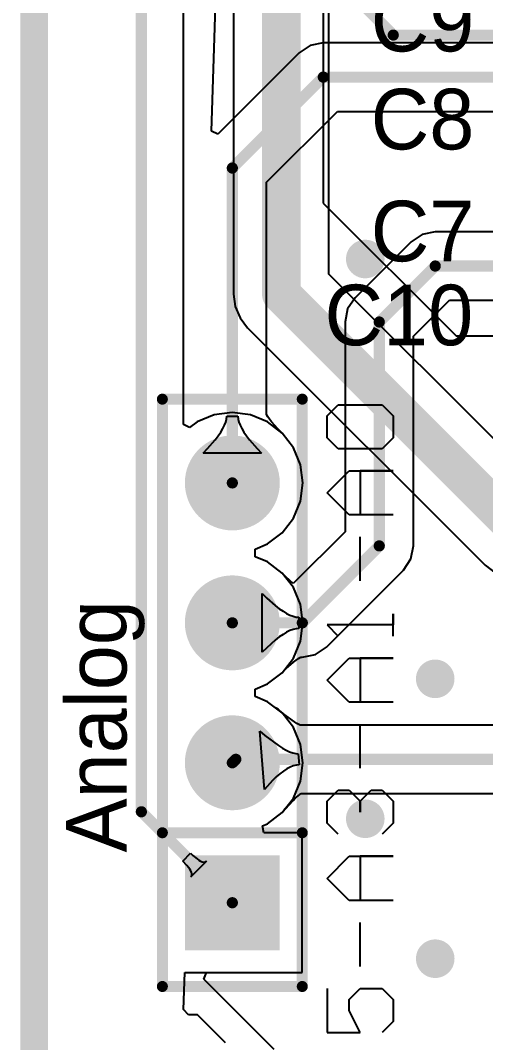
# Model space of a CAD drawing. Header units: millimetres. Extents: x -0.28 to 4.38, y -0.01 to 4.88.
# Drawn here: x -0.006 to 0.326, y 2.035 to 2.765 of the extents above; entities that cross this region are included whole.
import ezdxf

# ---------------------------------------------------------------- set-up
doc = ezdxf.new("R2010")
doc.units = ezdxf.units.MM
doc.header["$MEASUREMENT"] = 0
for name, color, linetype in [('BottomLayer', 5, 'Continuous'), ('BottomSolder', 6, 'Continuous'), ('Mechanical1', 6, 'Continuous'), ('MultiLayer', 9, 'Continuous'), ('PadHoleLayer', 156, 'Continuous'), ('TopLayer', 1, 'Continuous'), ('TopOverlay', 2, 'Continuous'), ('TopSolder', 216, 'Continuous'), ('ViaHoleLayer', 16, 'Continuous')]:
    doc.layers.add(name, color=color, linetype=linetype)

# ---------------------------------------------------------------- blocks, each defined once
blk = doc.blocks.new('JP4_C1T_87')
at = {"layer": 'BottomLayer', "const_width": 0.02992}
for points in [[(0.08504, 0, 1), (0.11496, 0, 1)], [(0.18504, 0, 1), (0.21496, 0, 1)], [(0.28504, 0, 1), (0.31496, 0, 1)]]:
    blk.add_lwpolyline(points, format="xyb", close=True, dxfattribs=at)
at = {"layer": 'BottomLayer'}
blk.add_solid([(-0.02992, -0.02992), (0.02992, -0.02992), (-0.02992, 0.02992), (0.02992, 0.02992)], dxfattribs=at)
at = {"layer": 'BottomSolder', "const_width": 0.03392}
for points in [[(0.08304, 0, 1), (0.11696, 0, 1)], [(0.18304, 0, 1), (0.21696, 0, 1)], [(0.28304, 0, 1), (0.31696, 0, 1)]]:
    blk.add_lwpolyline(points, format="xyb", close=True, dxfattribs=at)
at = {"layer": 'BottomSolder'}
blk.add_solid([(-0.03392, -0.03392), (0.03392, -0.03392), (-0.03392, 0.03392), (0.03392, 0.03392)], dxfattribs=at)
at = {"layer": 'MultiLayer', "const_width": 0.02992}
for points in [[(0.08504, 0, 1), (0.11496, 0, 1)], [(0.18504, 0, 1), (0.21496, 0, 1)], [(0.28504, 0, 1), (0.31496, 0, 1)]]:
    blk.add_lwpolyline(points, format="xyb", close=True, dxfattribs=at)
at = {"layer": 'MultiLayer'}
blk.add_solid([(-0.02992, -0.02992), (0.02992, -0.02992), (-0.02992, 0.02992), (0.02992, 0.02992)], dxfattribs=at)
at = {"layer": 'PadHoleLayer', "const_width": 0.02008}
for points in [[(-0.01004, 0, 1), (0.01004, 0, 1)], [(0.08996, 0, 1), (0.11004, 0, 1)], [(0.18996, 0, 1), (0.21004, 0, 1)], [(0.28996, 0, 1), (0.31004, 0, 1)]]:
    blk.add_lwpolyline(points, format="xyb", close=True, dxfattribs=at)
at = {"layer": 'TopLayer', "const_width": 0.02992}
for points in [[(0.08504, 0, 1), (0.11496, 0, 1)], [(0.18504, 0, 1), (0.21496, 0, 1)], [(0.28504, 0, 1), (0.31496, 0, 1)]]:
    blk.add_lwpolyline(points, format="xyb", close=True, dxfattribs=at)
at = {"layer": 'TopLayer'}
blk.add_solid([(-0.02992, -0.02992), (0.02992, -0.02992), (-0.02992, 0.02992), (0.02992, 0.02992)], dxfattribs=at)
at = {"layer": 'TopOverlay', "const_width": 0.00787}
for points in [[(-0.05984, 0.05), (0.35985, 0.05)], [(-0.05984, 0.05), (-0.05984, -0.05)], [(0.05, 0.05), (0.05, -0.05)], [(0.35985, 0.05), (0.35985, -0.05)], [(-0.05984, -0.05), (0.35985, -0.05)]]:
    blk.add_lwpolyline(points, dxfattribs=at)
at = {"layer": 'TopOverlay', "const_width": 0.00394}
for points in [[(-0.06181, 0.05, 1), (-0.05787, 0.05, 1)], [(-0.06181, 0.05, 1), (-0.05787, 0.05, 1)], [(0.04803, 0.05, 1), (0.05197, 0.05, 1)], [(0.35788, 0.05, 1), (0.36182, 0.05, 1)], [(0.35788, 0.05, 1), (0.36182, 0.05, 1)], [(-0.06181, -0.05, 1), (-0.05787, -0.05, 1)], [(-0.06181, -0.05, 1), (-0.05787, -0.05, 1)], [(0.04803, -0.05, 1), (0.05197, -0.05, 1)], [(0.35788, -0.05, 1), (0.36182, -0.05, 1)], [(0.35788, -0.05, 1), (0.36182, -0.05, 1)]]:
    blk.add_lwpolyline(points, format="xyb", close=True, dxfattribs=at)
at = {"layer": 'TopSolder', "const_width": 0.03392}
for points in [[(0.08304, 0, 1), (0.11696, 0, 1)], [(0.18304, 0, 1), (0.21696, 0, 1)], [(0.28304, 0, 1), (0.31696, 0, 1)]]:
    blk.add_lwpolyline(points, format="xyb", close=True, dxfattribs=at)
at = {"layer": 'TopSolder'}
blk.add_solid([(-0.03392, -0.03392), (0.03392, -0.03392), (-0.03392, 0.03392), (0.03392, 0.03392)], dxfattribs=at)

msp = doc.modelspace()

# ---------------------------------------------------------------- linework, layer by layer
at = {"layer": 'BottomLayer'}
for p, q in [((0.13015, 2.68633), (0.1365, 2.88526)), ((0.20064, 2.74761), (0.1927, 2.7423)), ((0.21, 2.74947), (0.20064, 2.74761)), ((0.4783, 2.74947), (0.21, 2.74947)), ((0.1927, 2.7423), (0.13474, 2.68434)), ((0.16947, 2.64986), (0.22014, 2.70053)), ((0.22014, 2.70053), (0.4783, 2.70053)), ((0.13474, 2.68434), (0.13015, 2.68633)), ((0.16947, 2.48388), (0.16947, 2.64986)), ((0.28064, 2.61261), (0.2727, 2.6073)), ((0.29, 2.61447), (0.28064, 2.61261)), ((0.4783, 2.61447), (0.29, 2.61447)), ((0.2727, 2.6073), (0.2327, 2.5673)), ((0.2327, 2.5673), (0.22739, 2.55936)), ((0.27447, 2.53986), (0.30014, 2.56553)), ((0.30014, 2.56553), (0.46943, 2.56553)), ((0.22739, 2.55936), (0.22553, 2.55)), ((0.22553, 2.55), (0.22553, 2.40014)), ((0.27447, 2.39), (0.27447, 2.53986)), ((0.16965, 2.48353), (0.16947, 2.48388)), ((0.17039, 2.48227), (0.16965, 2.48353)), ((0.13829, 2.47379), (0.13947, 2.4762)), ((0.13947, 2.4762), (0.14032, 2.47847)), ((0.14032, 2.47847), (0.14083, 2.48061)), ((0.14083, 2.48061), (0.141, 2.48261)), ((0.141, 2.48261), (0.149, 2.48261)), ((0.149, 2.48261), (0.14917, 2.48061)), ((0.14917, 2.48061), (0.14968, 2.47847)), ((0.14968, 2.47847), (0.15052, 2.4762)), ((0.15052, 2.4762), (0.15171, 2.47379)), ((0.17155, 2.48061), (0.17039, 2.48227)), ((0.17298, 2.47876), (0.17155, 2.48061)), ((0.17759, 2.47359), (0.17298, 2.47876)), ((0.1349, 2.46854), (0.13676, 2.47123)), ((0.13676, 2.47123), (0.13829, 2.47379)), ((0.15171, 2.47379), (0.15324, 2.47123)), ((0.15324, 2.47123), (0.1551, 2.46854)), ((0.18036, 2.47079), (0.17759, 2.47359)), ((0.1806, 2.4706), (0.18036, 2.47079)), ((0.18861, 2.46018), (0.1806, 2.4706)), ((0.12727, 2.45962), (0.1327, 2.46571)), ((0.1327, 2.46571), (0.1349, 2.46854)), ((0.1551, 2.46854), (0.1573, 2.46571)), ((0.1573, 2.46571), (0.16273, 2.45962)), ((0.12406, 2.45637), (0.12727, 2.45962)), ((0.16594, 2.45637), (0.12406, 2.45637)), ((0.16273, 2.45962), (0.16594, 2.45637)), ((0.19364, 2.44803), (0.18861, 2.46018)), ((0.19535, 2.435), (0.19364, 2.44803)), ((0.19364, 2.42197), (0.19535, 2.435)), ((0.18861, 2.40982), (0.19364, 2.42197)), ((0.1806, 2.3994), (0.18861, 2.40982)), ((0.17018, 2.39139), (0.1806, 2.3994)), ((0.22553, 2.40014), (0.18856, 2.36316)), ((0.16127, 2.38771), (0.17018, 2.39139)), ((0.27261, 2.38064), (0.27447, 2.39)), ((0.16127, 2.38229), (0.16127, 2.38771)), ((0.17018, 2.37861), (0.16127, 2.38229)), ((0.1806, 2.3706), (0.17018, 2.37861)), ((0.2673, 2.3727), (0.27261, 2.38064)), ((0.18079, 2.37036), (0.1806, 2.3706)), ((0.18359, 2.36759), (0.18079, 2.37036)), ((0.18856, 2.36316), (0.18359, 2.36759)), ((0.2123, 2.3177), (0.2673, 2.3727)), ((0.16637, 2.31406), (0.16637, 2.35594)), ((0.16637, 2.35594), (0.16962, 2.35273)), ((0.16962, 2.35273), (0.17571, 2.3473)), ((0.17571, 2.3473), (0.17854, 2.3451)), ((0.17854, 2.3451), (0.18123, 2.34324)), ((0.18123, 2.34324), (0.18379, 2.34171)), ((0.18379, 2.34171), (0.1862, 2.34052)), ((0.1862, 2.34052), (0.18847, 2.33968)), ((0.18847, 2.33968), (0.19061, 2.33917)), ((0.19061, 2.33917), (0.19261, 2.339)), ((0.19261, 2.339), (0.19261, 2.331)), ((0.18847, 2.33032), (0.1862, 2.32947)), ((0.19061, 2.33083), (0.18847, 2.33032)), ((0.19261, 2.331), (0.19061, 2.33083)), ((0.17854, 2.3249), (0.17571, 2.3227)), ((0.18123, 2.32676), (0.17854, 2.3249)), ((0.18379, 2.32829), (0.18123, 2.32676)), ((0.1862, 2.32947), (0.18379, 2.32829)), ((0.16962, 2.31727), (0.16637, 2.31406)), ((0.17571, 2.3227), (0.16962, 2.31727)), ((0.20436, 2.31239), (0.2123, 2.3177)), ((0.18876, 2.30702), (0.19061, 2.30845)), ((0.19061, 2.30845), (0.19227, 2.30961)), ((0.19227, 2.30961), (0.19353, 2.31035)), ((0.19353, 2.31035), (0.19388, 2.31053)), ((0.19388, 2.31053), (0.195, 2.31053)), ((0.195, 2.31053), (0.20436, 2.31239)), ((0.18079, 2.29964), (0.18359, 2.30241)), ((0.18359, 2.30241), (0.18876, 2.30702)), ((0.17018, 2.29139), (0.1806, 2.2994)), ((0.1806, 2.2994), (0.18079, 2.29964)), ((0.16127, 2.28771), (0.17018, 2.29139)), ((0.16127, 2.28229), (0.16127, 2.28771)), ((0.17018, 2.27861), (0.16127, 2.28229)), ((0.1758, 2.27429), (0.17018, 2.27861)), ((0.17767, 2.27326), (0.1758, 2.27429)), ((0.18086, 2.27058), (0.17767, 2.27326)), ((0.18945, 2.26418), (0.18086, 2.27058)), ((0.16804, 2.21591), (0.16454, 2.25766)), ((0.16454, 2.25766), (0.16819, 2.25459)), ((0.19109, 2.26316), (0.18945, 2.26418)), ((0.19262, 2.26232), (0.19109, 2.26316)), ((0.1934, 2.26197), (0.19262, 2.26232)), ((0.38894, 2.26197), (0.1934, 2.26197)), ((0.16819, 2.25459), (0.17795, 2.24732)), ((0.17795, 2.24732), (0.18081, 2.24554)), ((0.18081, 2.24554), (0.18348, 2.24409)), ((0.18348, 2.24409), (0.18594, 2.24295)), ((0.18594, 2.24295), (0.18821, 2.24215)), ((0.18821, 2.24215), (0.19028, 2.24166)), ((0.19028, 2.24166), (0.19216, 2.2415)), ((0.19216, 2.2415), (0.19284, 2.2335)), ((0.18152, 2.2291), (0.179, 2.22717)), ((0.18396, 2.23069), (0.18152, 2.2291)), ((0.18631, 2.23192), (0.18396, 2.23069)), ((0.18857, 2.2328), (0.18631, 2.23192)), ((0.19075, 2.23332), (0.18857, 2.2328)), ((0.19284, 2.2335), (0.19075, 2.23332)), ((0.1737, 2.22224), (0.16804, 2.21591)), ((0.17639, 2.22488), (0.1737, 2.22224)), ((0.179, 2.22717), (0.17639, 2.22488)), ((0.18325, 2.20233), (0.18845, 2.20815)), ((0.18845, 2.20815), (0.19025, 2.20991)), ((0.19025, 2.20991), (0.19194, 2.21139)), ((0.19194, 2.21139), (0.1933, 2.21244)), ((0.1933, 2.21244), (0.19421, 2.21303)), ((0.19421, 2.21303), (0.44021, 2.21303)), ((0.17018, 2.19139), (0.1806, 2.1994)), ((0.1806, 2.1994), (0.18231, 2.20162)), ((0.18231, 2.20162), (0.18325, 2.20233)), ((0.16662, 2.18992), (0.17018, 2.19139)), ((0.16761, 2.18492), (0.16662, 2.18992)), ((0.19492, 2.18492), (0.16761, 2.18492)), ((0.19492, 2.08508), (0.19492, 2.18492)), ((0.10954, 2.1648), (0.1152, 2.17046)), ((0.1152, 2.17046), (0.11685, 2.16886)), ((0.11251, 2.16161), (0.10954, 2.1648)), ((0.12651, 2.16468), (0.11532, 2.15349)), ((0.11685, 2.16886), (0.11981, 2.16635)), ((0.11981, 2.16635), (0.12111, 2.16543)), ((0.12111, 2.16543), (0.1223, 2.16474)), ((0.1223, 2.16474), (0.12337, 2.16428)), ((0.12337, 2.16428), (0.12433, 2.16404)), ((0.12433, 2.16404), (0.12517, 2.16403)), ((0.12517, 2.16403), (0.1259, 2.16424)), ((0.1259, 2.16424), (0.12651, 2.16468)), ((0.11365, 2.16019), (0.11251, 2.16161)), ((0.11457, 2.15889), (0.11365, 2.16019)), ((0.11526, 2.1577), (0.11457, 2.15889)), ((0.11572, 2.15663), (0.11526, 2.1577)), ((0.11596, 2.15567), (0.11572, 2.15663)), ((0.11576, 2.1541), (0.11597, 2.15483)), ((0.11597, 2.15483), (0.11596, 2.15567)), ((0.11532, 2.15349), (0.11576, 2.1541)), ((0.11011, 2.05859), (0.11096, 2.08508)), ((0.11096, 2.08508), (0.19492, 2.08508)), ((0.11359, 2.055), (0.11011, 2.05859)), ((0.12, 2.055), (0.11359, 2.055)), ((0.14, 2.035), (0.12, 2.055))]:
    msp.add_line(p, q, dxfattribs=at)
at = {"layer": 'BottomLayer', "const_width": 0.008}
for points in [[(0.08, 2.2), (0.08, 2.86337)], [(0.145, 2.66), (0.21, 2.725)], [(0.21, 2.725), (0.505, 2.725)], [(0.145, 2.435), (0.145, 2.66)], [(0.25, 2.55), (0.29, 2.59)], [(0.29, 2.59), (0.505, 2.59)], [(0.25, 2.39), (0.25, 2.55)], [(0.195, 2.335), (0.25, 2.39)], [(0.145, 2.335), (0.195, 2.335)], [(0.145, 2.235), (0.1475, 2.2375)], [(0.1475, 2.2375), (0.4625, 2.2375)], [(0.08, 2.2), (0.145, 2.135)]]:
    msp.add_lwpolyline(points, dxfattribs=at)
at = {"layer": 'BottomLayer'}
for points, const_width in [([(0.208, 2.725, 1), (0.212, 2.725, 1)], 0.004), ([(0.208, 2.725, 1), (0.212, 2.725, 1)], 0.004), ([(0.143, 2.66, 1), (0.147, 2.66, 1)], 0.004), ([(0.143, 2.66, 1), (0.147, 2.66, 1)], 0.004), ([(0.23311, 2.595, 1), (0.24689, 2.595, 1)], 0.01378), ([(0.288, 2.59, 1), (0.292, 2.59, 1)], 0.004), ([(0.288, 2.59, 1), (0.292, 2.59, 1)], 0.004), ([(0.248, 2.55, 1), (0.252, 2.55, 1)], 0.004), ([(0.248, 2.55, 1), (0.252, 2.55, 1)], 0.004), ([(0.143, 2.435, 1), (0.147, 2.435, 1)], 0.004), ([(0.248, 2.39, 1), (0.252, 2.39, 1)], 0.004), ([(0.248, 2.39, 1), (0.252, 2.39, 1)], 0.004), ([(0.143, 2.335, 1), (0.147, 2.335, 1)], 0.004), ([(0.193, 2.335, 1), (0.197, 2.335, 1)], 0.004), ([(0.193, 2.335, 1), (0.197, 2.335, 1)], 0.004), ([(0.28311, 2.295, 1), (0.29689, 2.295, 1)], 0.01378), ([(0.143, 2.235, 1), (0.147, 2.235, 1)], 0.004), ([(0.1455, 2.2375, 1), (0.1495, 2.2375, 1)], 0.004), ([(0.1455, 2.2375, 1), (0.1495, 2.2375, 1)], 0.004), ([(0.23311, 2.195, 1), (0.24689, 2.195, 1)], 0.01378), ([(0.078, 2.2, 1), (0.082, 2.2, 1)], 0.004), ([(0.078, 2.2, 1), (0.082, 2.2, 1)], 0.004), ([(0.143, 2.135, 1), (0.147, 2.135, 1)], 0.004), ([(0.28311, 2.095, 1), (0.29689, 2.095, 1)], 0.01378)]:
    msp.add_lwpolyline(points, format="xyb", close=True, dxfattribs=dict(at, const_width=const_width))
at = {"layer": 'Mechanical1'}
for const_width in [0.01969, 0.01181]:
    msp.add_lwpolyline([(0.00342, 0.15387), (0.00342, 3.61843)], dxfattribs=dict(at, const_width=const_width))
at = {"layer": 'MultiLayer', "const_width": 0.01378}
for points in [[(0.23311, 2.595, 1), (0.24689, 2.595, 1)], [(0.28311, 2.295, 1), (0.29689, 2.295, 1)], [(0.23311, 2.195, 1), (0.24689, 2.195, 1)], [(0.28311, 2.095, 1), (0.29689, 2.095, 1)]]:
    msp.add_lwpolyline(points, format="xyb", close=True, dxfattribs=at)
at = {"layer": 'TopLayer'}
for p, q in [((0.11, 2.47672), (0.11, 3.03305)), ((0.14593, 3.015), (0.14593, 2.57)), ((0.21407, 2.58411), (0.21407, 3.00089)), ((0.21, 2.96), (0.21, 2.635)), ((0.21, 2.635), (0.305, 2.54)), ((0.36047, 2.43771), (0.21407, 2.58411)), ((0.14593, 2.57), (0.14709, 2.56118)), ((0.14709, 2.56118), (0.15049, 2.55296)), ((0.15049, 2.55296), (0.15591, 2.54591)), ((0.15591, 2.54591), (0.32571, 2.37611)), ((0.305, 2.54), (0.38, 2.54)), ((0.13197, 2.48364), (0.11982, 2.47861)), ((0.145, 2.48535), (0.13197, 2.48364)), ((0.15803, 2.48364), (0.145, 2.48535)), ((0.17018, 2.47861), (0.15803, 2.48364)), ((0.11448, 2.47451), (0.11, 2.47672)), ((0.11982, 2.47861), (0.11448, 2.47451)), ((0.1806, 2.4706), (0.17018, 2.47861)), ((0.18861, 2.46018), (0.1806, 2.4706)), ((0.19364, 2.44803), (0.18861, 2.46018)), ((0.19535, 2.435), (0.19364, 2.44803)), ((0.19364, 2.42197), (0.19535, 2.435)), ((0.18861, 2.40982), (0.19364, 2.42197)), ((0.1806, 2.3994), (0.18861, 2.40982)), ((0.17018, 2.39139), (0.1806, 2.3994)), ((0.16127, 2.38771), (0.17018, 2.39139)), ((0.16127, 2.38229), (0.16127, 2.38771)), ((0.17018, 2.37861), (0.16127, 2.38229)), ((0.1806, 2.3706), (0.17018, 2.37861)), ((0.32571, 2.37611), (0.33277, 2.37069)), ((0.18861, 2.36018), (0.1806, 2.3706)), ((0.19364, 2.34803), (0.18861, 2.36018)), ((0.19535, 2.335), (0.19364, 2.34803)), ((0.19364, 2.32197), (0.19535, 2.335)), ((0.18861, 2.30982), (0.19364, 2.32197)), ((0.1806, 2.2994), (0.18861, 2.30982)), ((0.17018, 2.29139), (0.1806, 2.2994)), ((0.16127, 2.28771), (0.17018, 2.29139)), ((0.16127, 2.28229), (0.16127, 2.28771)), ((0.17018, 2.27861), (0.16127, 2.28229)), ((0.1806, 2.2706), (0.17018, 2.27861)), ((0.18861, 2.26018), (0.1806, 2.2706)), ((0.19364, 2.24803), (0.18861, 2.26018)), ((0.19535, 2.235), (0.19364, 2.24803)), ((0.19364, 2.22197), (0.19535, 2.235)), ((0.18861, 2.20982), (0.19364, 2.22197)), ((0.1806, 2.1994), (0.18861, 2.20982)), ((0.17018, 2.19139), (0.1806, 2.1994)), ((0.16662, 2.18992), (0.17018, 2.19139)), ((0.16761, 2.18492), (0.16662, 2.18992)), ((0.19492, 2.18492), (0.16761, 2.18492)), ((0.19492, 2.08508), (0.19492, 2.18492)), ((0.12454, 2.08046), (0.12645, 2.08508)), ((0.12645, 2.08508), (0.19492, 2.08508)), ((0.175, 2.03), (0.12454, 2.08046))]:
    msp.add_line(p, q, dxfattribs=at)
for points, const_width in [([(0.18, 2.57), (0.18, 3.015)], 0.02756), ([(0.23831, 2.77669), (0.26, 2.755)], 0.008), ([(0.26, 2.755), (0.355, 2.755)], 0.008), ([(0.18, 2.57), (0.3498, 2.4002)], 0.02756)]:
    msp.add_lwpolyline(points, dxfattribs=dict(at, const_width=const_width))
for points, const_width in [([(0.258, 2.755, 1), (0.262, 2.755, 1)], 0.004), ([(0.258, 2.755, 1), (0.262, 2.755, 1)], 0.004), ([(0.23311, 2.595, 1), (0.24689, 2.595, 1)], 0.01378), ([(0.17311, 2.57, 1), (0.18689, 2.57, 1)], 0.01378), ([(0.17311, 2.57, 1), (0.18689, 2.57, 1)], 0.01378), ([(0.28311, 2.295, 1), (0.29689, 2.295, 1)], 0.01378), ([(0.23311, 2.195, 1), (0.24689, 2.195, 1)], 0.01378), ([(0.28311, 2.095, 1), (0.29689, 2.095, 1)], 0.01378)]:
    msp.add_lwpolyline(points, format="xyb", close=True, dxfattribs=dict(at, const_width=const_width))
at = {"layer": 'TopOverlay'}
for p, q in [((0.21277, 2.48303), (0.22064, 2.4909)), ((0.22064, 2.4909), (0.25213, 2.4909)), ((0.25213, 2.4909), (0.26, 2.48303)), ((0.21277, 2.46729), (0.21277, 2.48303)), ((0.26, 2.48303), (0.26, 2.46729)), ((0.22064, 2.45942), (0.21277, 2.46729)), ((0.26, 2.46729), (0.25213, 2.45942)), ((0.25213, 2.45942), (0.22064, 2.45942)), ((0.21277, 2.42793), (0.22851, 2.44367)), ((0.22851, 2.44367), (0.26, 2.44367)), ((0.26, 2.44367), (0.23639, 2.44367)), ((0.23639, 2.44367), (0.23639, 2.41219)), ((0.22851, 2.41219), (0.21277, 2.42793)), ((0.26, 2.41219), (0.22851, 2.41219)), ((0.23639, 2.36496), (0.23639, 2.39644)), ((0.26, 2.3256), (0.26, 2.34134)), ((0.26, 2.34134), (0.26, 2.33347)), ((0.26, 2.33347), (0.21277, 2.33347)), ((0.21277, 2.33347), (0.22064, 2.3256)), ((0.21277, 2.29412), (0.22851, 2.30986)), ((0.22851, 2.30986), (0.26, 2.30986)), ((0.26, 2.30986), (0.23639, 2.30986)), ((0.23639, 2.30986), (0.23639, 2.27837)), ((0.22851, 2.27837), (0.21277, 2.29412)), ((0.26, 2.27837), (0.22851, 2.27837)), ((0.23639, 2.23114), (0.23639, 2.26263)), ((0.21277, 2.20753), (0.22064, 2.2154)), ((0.22064, 2.2154), (0.22851, 2.2154)), ((0.22851, 2.2154), (0.23639, 2.20753)), ((0.23639, 2.20753), (0.24426, 2.2154)), ((0.24426, 2.2154), (0.25213, 2.2154)), ((0.25213, 2.2154), (0.26, 2.20753)), ((0.21277, 2.19179), (0.21277, 2.20753)), ((0.23639, 2.20753), (0.23639, 2.19966)), ((0.23639, 2.19966), (0.23639, 2.20753)), ((0.26, 2.20753), (0.26, 2.19179)), ((0.22064, 2.18392), (0.21277, 2.19179)), ((0.26, 2.19179), (0.25213, 2.18392)), ((0.21277, 2.15243), (0.22851, 2.16817)), ((0.22851, 2.16817), (0.26, 2.16817)), ((0.26, 2.16817), (0.23639, 2.16817)), ((0.23639, 2.16817), (0.23639, 2.13669)), ((0.22851, 2.13669), (0.21277, 2.15243)), ((0.26, 2.13669), (0.22851, 2.13669)), ((0.23639, 2.08946), (0.23639, 2.12094)), ((0.21277, 2.07371), (0.21277, 2.04223)), ((0.22851, 2.06584), (0.23639, 2.07371)), ((0.23639, 2.07371), (0.25213, 2.07371)), ((0.25213, 2.07371), (0.26, 2.06584)), ((0.22851, 2.05797), (0.22851, 2.06584)), ((0.26, 2.06584), (0.26, 2.0501)), ((0.23639, 2.04223), (0.22851, 2.05797)), ((0.26, 2.0501), (0.25213, 2.04223)), ((0.21277, 2.04223), (0.23639, 2.04223))]:
    msp.add_line(p, q, dxfattribs=at)
at = {"layer": 'ViaHoleLayer', "const_width": 0.00787}
for points in [[(0.23606, 2.595, 1), (0.24394, 2.595, 1)], [(0.28606, 2.295, 1), (0.29394, 2.295, 1)], [(0.23606, 2.195, 1), (0.24394, 2.195, 1)], [(0.28606, 2.095, 1), (0.29394, 2.095, 1)]]:
    msp.add_lwpolyline(points, format="xyb", close=True, dxfattribs=at)

# ---------------------------------------------------------------- block references
at = {"rotation": 90}
msp.add_blockref('JP4_C1T_87', (0.145, 2.135), dxfattribs=at)

# ---------------------------------------------------------------- texts
at = {"layer": 'TopOverlay'}
for s, p in [('C9', (0.24392, 2.74335)), ('C8', (0.24392, 2.67335)), ('C7', (0.24392, 2.59335)), ('C10', (0.21088, 2.53335))]:
    msp.add_text(s, height=0.043307, dxfattribs=at).set_placement(p)
msp.add_text('Analog', height=0.043307, rotation=90, dxfattribs=at).set_placement((0.06943, 2.17094))

doc.saveas('drawing.dxf')
